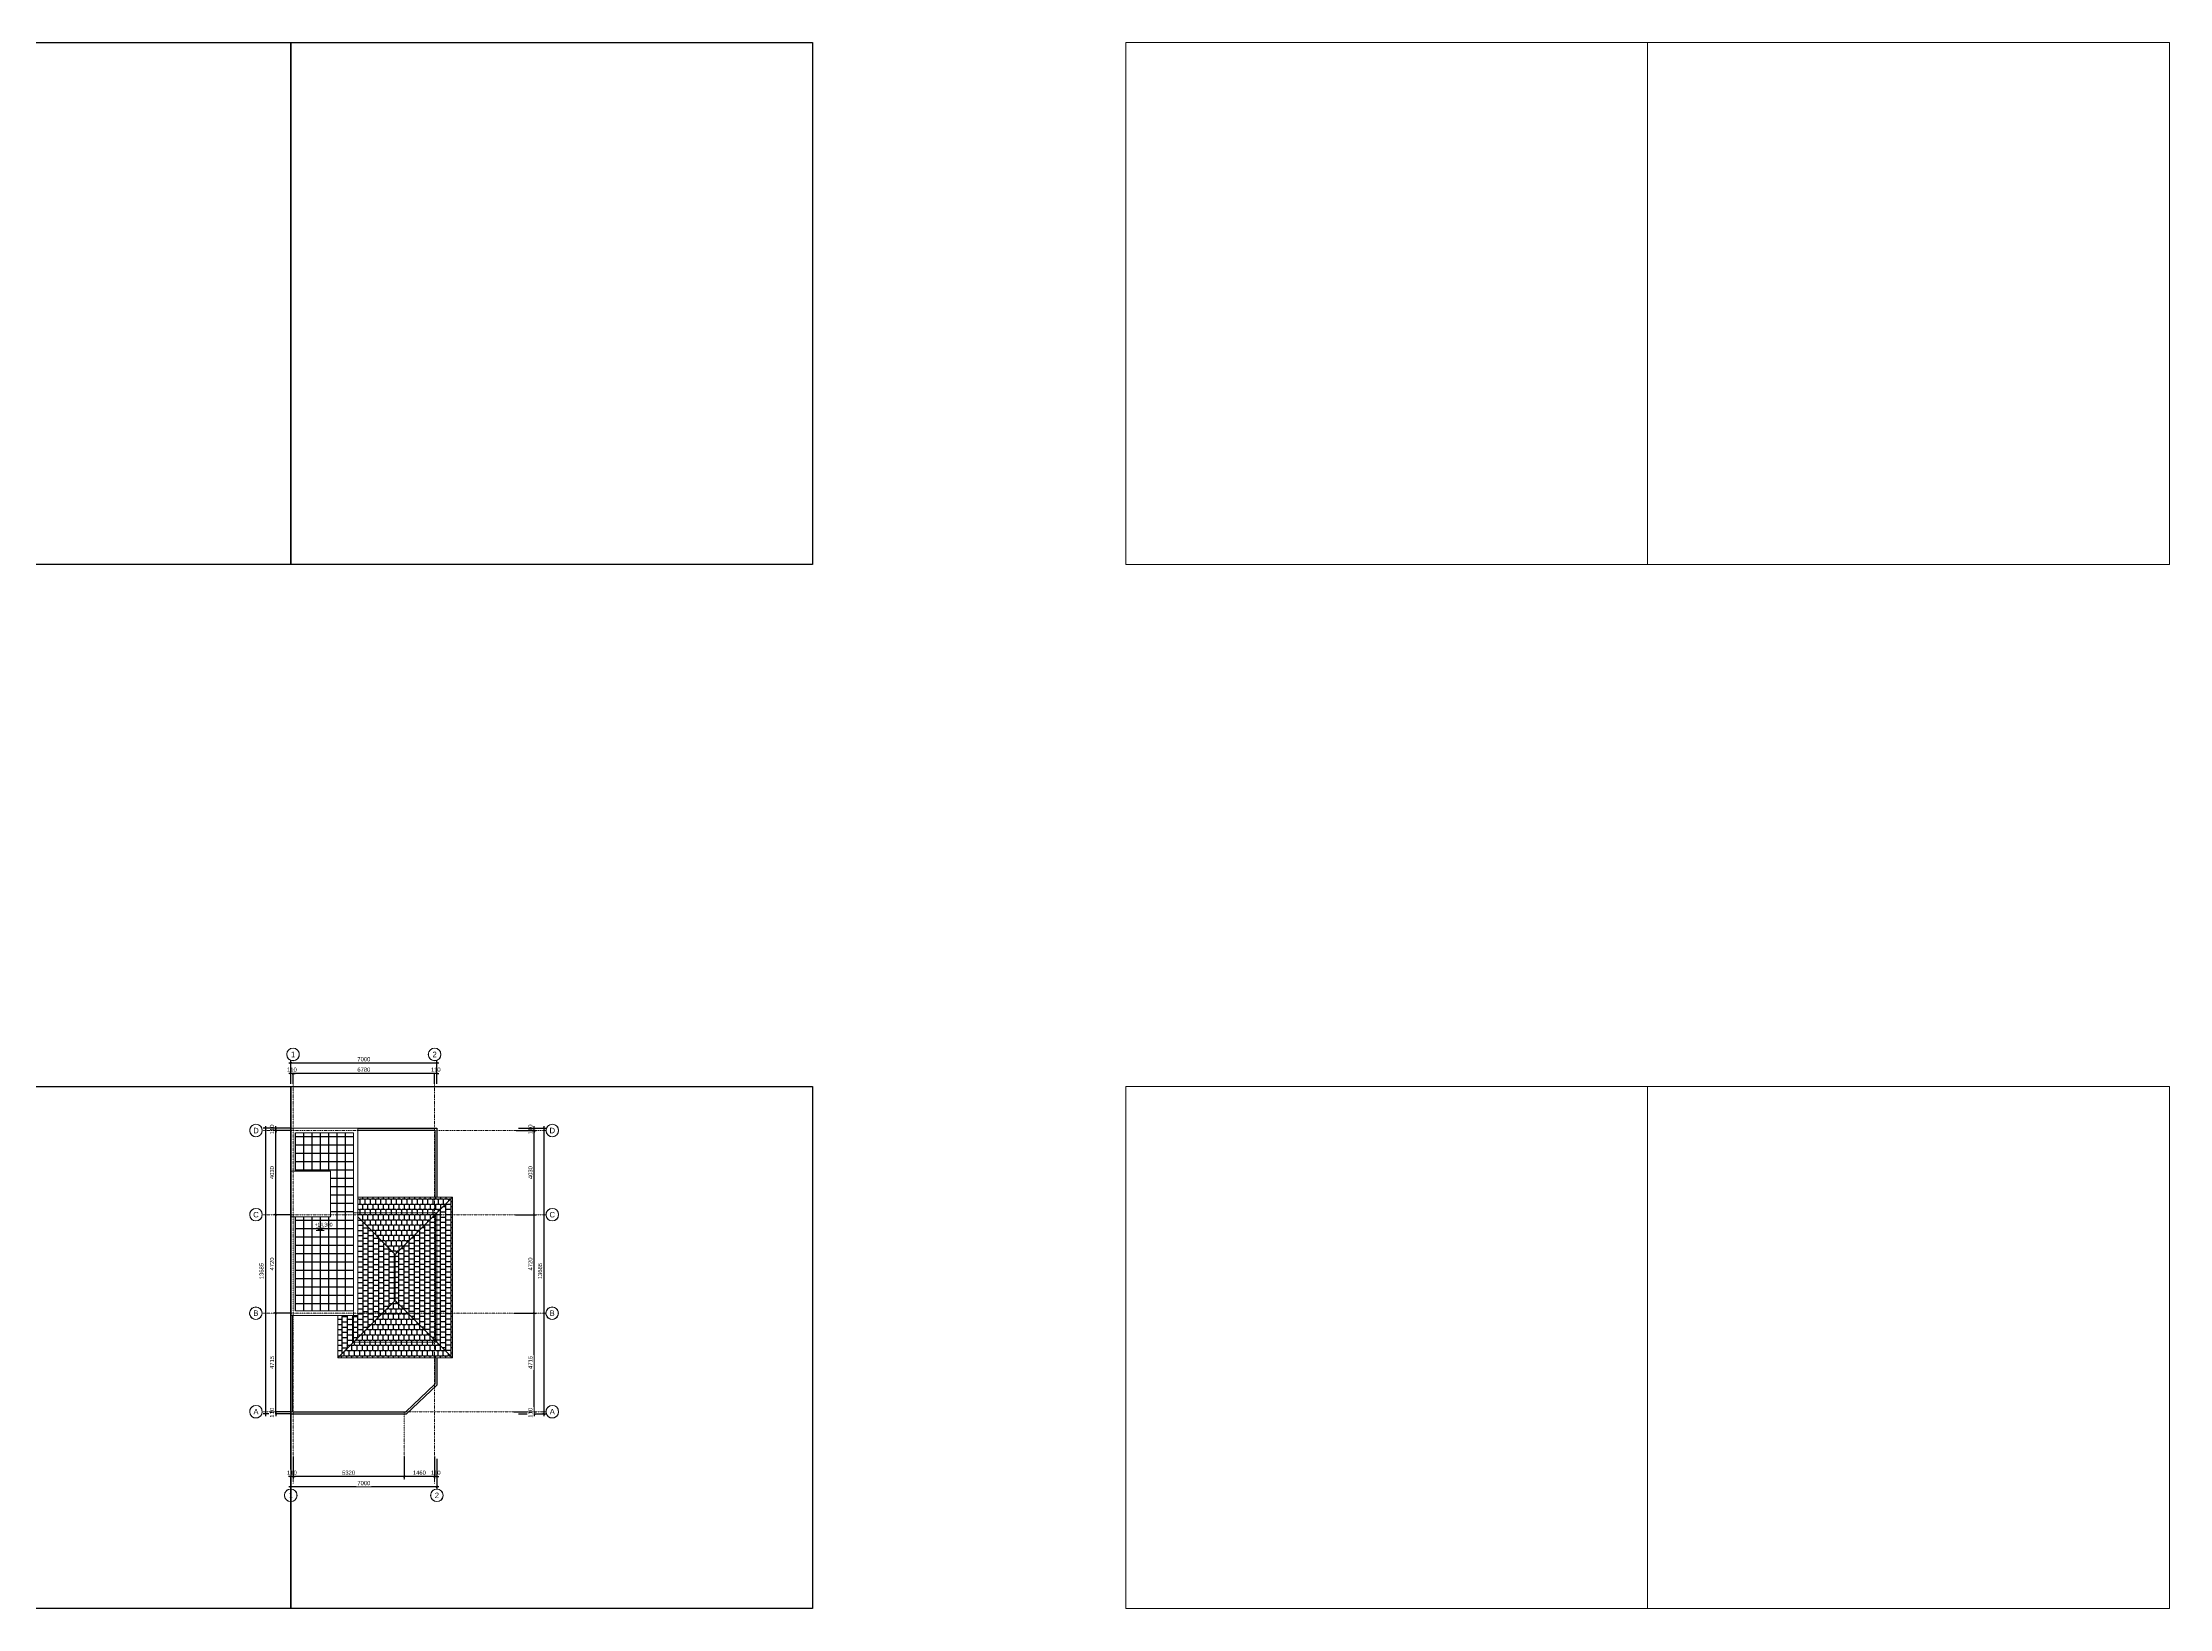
# Model space of a CAD drawing. Header units: millimetres. Extents: x -127141 to 682685, y -1234500 to 49778.
# Drawn here: x 308806 to 410697, y -287500 to -212500 of the extents above; entities that cross this region are included whole.
import ezdxf
from ezdxf.enums import TextEntityAlignment as Align

# ---------------------------------------------------------------- set-up
doc = ezdxf.new("R2010")
doc.units = ezdxf.units.MM
doc.header["$MEASUREMENT"] = 0
doc.set_wipeout_variables(frame=1)
doc.linetypes.add('DASHDOT', pattern=[1, 0.5, -0.25, 0, -0.25])
doc.linetypes.add('HIDDEN', pattern=[0.75, 0.5, -0.25])
for name, color, linetype, lineweight in [('-HIDE', 3, 'HIDDEN', 13), ('-KH', 143, 'Continuous', 13), ('-LINE1', 7, 'Continuous', 18), ('-TEXT', 7, 'Continuous', 15), ('A-DIM', 251, 'Continuous', 15), ('A-KY HIEU', 34, 'Continuous', 20), ('A-TRUC', 251, 'DASHDOT', 5)]:
    doc.layers.add(name, color=color, linetype=linetype, lineweight=lineweight)
doc.layers.add('13. NET HATCH', color=251, linetype='Continuous')
doc.layers.add('A-DO DIEN TICH', color=14, linetype='Continuous', lineweight=0, plot=False)
doc.layers.add('LUOI GIONG', color=160, linetype='Continuous', plot=False)
doc.styles.add('1', font='arial.ttf')
doc.styles.add('A1-arial', font='arial.ttf', dxfattribs={"width": 0.8})
doc.styles.get("Standard").update_dxf_attribs({"font": 'arial.ttf'})
doc.dimstyles.new('DIM_LAYOUT A2-A3', dxfattribs={"dimscale": 0, "dimtxt": 2, "dimasz": 1, "dimexe": 1, "dimexo": 0, "dimgap": 0.8, "dimtad": 1, "dimdec": 0, "dimlfac": -1, "dimzin": 0, "dimdsep": 46, "dimtxsty": 'Standard', "dimblk": 'ARCHTICK', "dimcen": 1, "dimdle": 1, "dimclrd": 256, "dimclre": 256, "dimclrt": 7, "dimadec": 0, "dimazin": 0, "dimtfac": 1, "dimtdec": 0, "dimtix": 1, "dimtofl": 0, "dimtmove": 2, "dimatfit": 3, "dimldrblk": 'ARCHTICK', "dimfxl": 1, "dimtfill": 1, "dimtolj": 1, "dimtzin": 0, "dimarcsym": 0})

# ---------------------------------------------------------------- blocks, each defined once
blk = doc.blocks.new('_ArchTick')
at = {"color": 0, "linetype": 'ByBlock', "const_width": 0.15}
blk.add_lwpolyline([(-0.5, -0.5), (0.5, 0.5)], dxfattribs=at)
blk = doc.blocks.new('*D2510')
at = {"layer": 'A-DIM', "lineweight": -2, "transparency": 16777216}
for p, q in [((320697, -264500), (319881, -264500)), ((320697, -264610), (319881, -264610)), ((319981, -264500), (319981, -264400)), ((319981, -264610), (319981, -264710))]:
    blk.add_line(p, q, dxfattribs=at)
at = {"layer": 'Defpoints', "color": 0, "transparency": 16777216}
for p in [(320697, -264500), (320697, -264610)]:
    blk.add_point(p, dxfattribs=at)
at = {"layer": 'A-DIM', "lineweight": -2, "transparency": 16777216, "xscale": 100, "yscale": 100, "zscale": 100}
for p, rotation in [((319981, -264500), 270), ((319981, -264610), 90)]:
    blk.add_blockref('_ArchTick', p, dxfattribs=dict(at, rotation=rotation))
at = {"layer": 'A-DIM', "color": 7, "transparency": 16777216, "insert": (319799, -264555), "char_height": 200, "attachment_point": 5, "rotation": 90, "bg_fill": 3, "box_fill_scale": 1.25, "bg_fill_color": 256, "bg_fill_true_color": 13158600, "bg_fill_transparency": 0}
blk.add_mtext('\\A1;110', dxfattribs=at)
at = {"layer": 'Defpoints', "color": 0, "transparency": 16777216}
blk.add_point((319981, -264610), dxfattribs=at)
blk = doc.blocks.new('*D2511')
at = {"layer": 'A-DIM', "lineweight": -2, "transparency": 16777216}
for p, q in [((331640, -264500), (332459, -264500)), ((331640, -264610), (332459, -264610)), ((332359, -264500), (332359, -264400)), ((332359, -264610), (332359, -264710))]:
    blk.add_line(p, q, dxfattribs=at)
at = {"layer": 'A-DIM', "lineweight": -2, "transparency": 16777216, "xscale": 100, "yscale": 100, "zscale": 100}
for p, rotation in [((332359, -264500), 270), ((332359, -264610), 90)]:
    blk.add_blockref('_ArchTick', p, dxfattribs=dict(at, rotation=rotation))
at = {"layer": 'A-DIM', "color": 7, "transparency": 16777216, "insert": (332177, -264555), "char_height": 200, "attachment_point": 5, "rotation": 90, "bg_fill": 3, "box_fill_scale": 1.25, "bg_fill_color": 256, "bg_fill_true_color": 13158600, "bg_fill_transparency": 0}
blk.add_mtext('\\A1;110', dxfattribs=at)
at = {"layer": 'Defpoints', "color": 0, "transparency": 16777216}
for p in [(331640, -264500, 0), (331640, -264610, 0), (332359, -264610)]:
    blk.add_point(p, dxfattribs=at)
blk = doc.blocks.new('*D2512')
at = {"layer": 'A-DIM', "lineweight": -2, "transparency": 16777216}
for p, q in [((320808, -262372), (320808, -261776)), ((327588, -262372), (327588, -261776)), ((327688, -261876), (320708, -261876))]:
    blk.add_line(p, q, dxfattribs=at)
at = {"layer": 'Defpoints', "color": 0, "transparency": 16777216}
for p in [(320808, -261876), (320808, -262372, 0), (327588, -262372, 0)]:
    blk.add_point(p, dxfattribs=at)
at = {"layer": 'A-DIM', "lineweight": -2, "transparency": 16777216, "xscale": 100, "yscale": 100, "zscale": 100, "rotation": 180}
blk.add_blockref('_ArchTick', (320808, -261876), dxfattribs=at)
at = {"layer": 'A-DIM', "lineweight": -2, "transparency": 16777216, "xscale": 100, "yscale": 100, "zscale": 100}
blk.add_blockref('_ArchTick', (327588, -261876), dxfattribs=at)
at = {"layer": 'A-DIM', "color": 7, "transparency": 16777216, "insert": (324198, -261694), "char_height": 200, "attachment_point": 5, "bg_fill": 3, "box_fill_scale": 1.25, "bg_fill_color": 256, "bg_fill_true_color": 13158600, "bg_fill_transparency": 0}
blk.add_mtext('\\A1;6780', dxfattribs=at)
blk = doc.blocks.new('*D2513')
at = {"layer": 'A-DIM', "lineweight": -2, "transparency": 16777216}
for p, q in [((320698, -262372), (320698, -261776)), ((320808, -262372), (320808, -261776)), ((320698, -261876), (320598, -261876)), ((320808, -261876), (320908, -261876))]:
    blk.add_line(p, q, dxfattribs=at)
at = {"layer": 'Defpoints', "color": 0, "transparency": 16777216}
for p in [(320698, -262372), (320808, -262372, 0)]:
    blk.add_point(p, dxfattribs=at)
at = {"layer": 'A-DIM', "lineweight": -2, "transparency": 16777216, "xscale": 100, "yscale": 100, "zscale": 100}
blk.add_blockref('_ArchTick', (320698, -261876), dxfattribs=at)
at = {"layer": 'A-DIM', "lineweight": -2, "transparency": 16777216, "xscale": 100, "yscale": 100, "zscale": 100, "rotation": 180}
blk.add_blockref('_ArchTick', (320808, -261876), dxfattribs=at)
at = {"layer": 'A-DIM', "color": 7, "transparency": 16777216, "insert": (320753, -261694), "char_height": 200, "attachment_point": 5, "bg_fill": 3, "box_fill_scale": 1.25, "bg_fill_color": 256, "bg_fill_true_color": 13158600, "bg_fill_transparency": 0}
blk.add_mtext('\\A1;110', dxfattribs=at)
at = {"layer": 'Defpoints', "color": 0, "transparency": 16777216}
blk.add_point((320698, -261876), dxfattribs=at)
blk = doc.blocks.new('*D2514')
at = {"layer": 'A-DIM', "lineweight": -2, "transparency": 16777216}
for p, q in [((327588, -262372), (327588, -261776)), ((327698, -262372), (327698, -261776)), ((327588, -261876), (327488, -261876)), ((327698, -261876), (327798, -261876))]:
    blk.add_line(p, q, dxfattribs=at)
at = {"layer": 'Defpoints', "color": 0, "transparency": 16777216}
for p in [(327588, -262372), (327698, -262372, 0)]:
    blk.add_point(p, dxfattribs=at)
at = {"layer": 'A-DIM', "lineweight": -2, "transparency": 16777216, "xscale": 100, "yscale": 100, "zscale": 100}
blk.add_blockref('_ArchTick', (327588, -261876), dxfattribs=at)
at = {"layer": 'A-DIM', "lineweight": -2, "transparency": 16777216, "xscale": 100, "yscale": 100, "zscale": 100, "rotation": 180}
blk.add_blockref('_ArchTick', (327698, -261876), dxfattribs=at)
at = {"layer": 'A-DIM', "color": 7, "transparency": 16777216, "insert": (327643, -261694), "char_height": 200, "attachment_point": 5, "bg_fill": 3, "box_fill_scale": 1.25, "bg_fill_color": 256, "bg_fill_true_color": 13158600, "bg_fill_transparency": 0}
blk.add_mtext('\\A1;110', dxfattribs=at)
at = {"layer": 'Defpoints', "color": 0, "transparency": 16777216}
blk.add_point((327588, -261876), dxfattribs=at)
blk = doc.blocks.new('*D2515')
at = {"layer": 'A-DIM', "lineweight": -2, "transparency": 16777216}
for p, q in [((320697, -281181), (320597, -281181)), ((320697, -280571), (320697, -281281)), ((320807, -280571), (320807, -281281)), ((320807, -281181), (320907, -281181))]:
    blk.add_line(p, q, dxfattribs=at)
at = {"layer": 'A-DIM', "lineweight": -2, "transparency": 16777216, "xscale": 100, "yscale": 100, "zscale": 100}
blk.add_blockref('_ArchTick', (320697, -281181), dxfattribs=at)
at = {"layer": 'A-DIM', "lineweight": -2, "transparency": 16777216, "xscale": 100, "yscale": 100, "zscale": 100, "rotation": 180}
blk.add_blockref('_ArchTick', (320807, -281181), dxfattribs=at)
at = {"layer": 'A-DIM', "color": 7, "transparency": 16777216, "insert": (320752, -280998), "char_height": 200, "attachment_point": 5, "bg_fill": 3, "box_fill_scale": 1.25, "bg_fill_color": 256, "bg_fill_true_color": 13158600, "bg_fill_transparency": 0}
blk.add_mtext('\\A1;110', dxfattribs=at)
at = {"layer": 'Defpoints', "color": 0, "transparency": 16777216}
for p in [(320697, -280571), (320697, -281181), (320807, -280571, 0)]:
    blk.add_point(p, dxfattribs=at)
blk = doc.blocks.new('*D2516')
at = {"layer": 'A-DIM', "lineweight": -2, "transparency": 16777216}
for p, q in [((327588, -281180), (327488, -281180)), ((327588, -280571), (327588, -281280)), ((327698, -280571), (327698, -281280)), ((327698, -281180), (327798, -281180))]:
    blk.add_line(p, q, dxfattribs=at)
at = {"layer": 'A-DIM', "lineweight": -2, "transparency": 16777216, "xscale": 100, "yscale": 100, "zscale": 100}
blk.add_blockref('_ArchTick', (327588, -281180), dxfattribs=at)
at = {"layer": 'A-DIM', "lineweight": -2, "transparency": 16777216, "xscale": 100, "yscale": 100, "zscale": 100, "rotation": 180}
blk.add_blockref('_ArchTick', (327698, -281180), dxfattribs=at)
at = {"layer": 'A-DIM', "color": 7, "transparency": 16777216, "insert": (327643, -280998), "char_height": 200, "attachment_point": 5, "bg_fill": 3, "box_fill_scale": 1.25, "bg_fill_color": 256, "bg_fill_true_color": 13158600, "bg_fill_transparency": 0}
blk.add_mtext('\\A1;110', dxfattribs=at)
at = {"layer": 'Defpoints', "color": 0, "transparency": 16777216}
for p in [(327588, -280571), (327588, -281180), (327698, -280571, 0)]:
    blk.add_point(p, dxfattribs=at)
blk = doc.blocks.new('*D2517')
at = {"layer": 'A-DIM', "lineweight": -2, "transparency": 16777216}
for p, q in [((320721, -264610), (319881, -264610)), ((319981, -268740), (319981, -264510)), ((320721, -268640), (319881, -268640))]:
    blk.add_line(p, q, dxfattribs=at)
at = {"layer": 'Defpoints', "color": 0, "transparency": 16777216}
for p in [(319981, -264610), (320721, -264610, 0), (320721, -268640, 0)]:
    blk.add_point(p, dxfattribs=at)
at = {"layer": 'A-DIM', "lineweight": -2, "transparency": 16777216, "xscale": 100, "yscale": 100, "zscale": 100}
for p, rotation in [((319981, -264610), 90), ((319981, -268640), 270)]:
    blk.add_blockref('_ArchTick', p, dxfattribs=dict(at, rotation=rotation))
at = {"layer": 'A-DIM', "color": 7, "transparency": 16777216, "insert": (319799, -266625), "char_height": 200, "attachment_point": 5, "rotation": 90, "bg_fill": 3, "box_fill_scale": 1.25, "bg_fill_color": 256, "bg_fill_true_color": 13158600, "bg_fill_transparency": 0}
blk.add_mtext('\\A1;4030', dxfattribs=at)
blk = doc.blocks.new('*D2518')
at = {"layer": 'A-DIM', "lineweight": -2, "transparency": 16777216}
for p, q in [((331502, -264610), (332459, -264610)), ((332359, -268740), (332359, -264510)), ((331502, -268640), (332459, -268640))]:
    blk.add_line(p, q, dxfattribs=at)
at = {"layer": 'Defpoints', "color": 0, "transparency": 16777216}
for p in [(331502, -264610, 0), (332359, -264610), (331502, -268640, 0)]:
    blk.add_point(p, dxfattribs=at)
at = {"layer": 'A-DIM', "lineweight": -2, "transparency": 16777216, "xscale": 100, "yscale": 100, "zscale": 100}
for p, rotation in [((332359, -264610), 90), ((332359, -268640), 270)]:
    blk.add_blockref('_ArchTick', p, dxfattribs=dict(at, rotation=rotation))
at = {"layer": 'A-DIM', "color": 7, "transparency": 16777216, "insert": (332177, -266625), "char_height": 200, "attachment_point": 5, "rotation": 90, "bg_fill": 3, "box_fill_scale": 1.25, "bg_fill_color": 256, "bg_fill_true_color": 13158600, "bg_fill_transparency": 0}
blk.add_mtext('\\A1;4030', dxfattribs=at)
blk = doc.blocks.new('*D2519')
at = {"layer": 'A-DIM', "lineweight": -2, "transparency": 16777216}
for p, q in [((326228, -281181), (320708, -281181)), ((320808, -280228), (320808, -281281)), ((326128, -280228), (326128, -281281))]:
    blk.add_line(p, q, dxfattribs=at)
at = {"layer": 'Defpoints', "color": 0, "transparency": 16777216}
for p in [(320808, -280228, 0), (320808, -281181), (326128, -280228, 0)]:
    blk.add_point(p, dxfattribs=at)
at = {"layer": 'A-DIM', "lineweight": -2, "transparency": 16777216, "xscale": 100, "yscale": 100, "zscale": 100, "rotation": 180}
blk.add_blockref('_ArchTick', (320808, -281181), dxfattribs=at)
at = {"layer": 'A-DIM', "lineweight": -2, "transparency": 16777216, "xscale": 100, "yscale": 100, "zscale": 100}
blk.add_blockref('_ArchTick', (326128, -281181), dxfattribs=at)
at = {"layer": 'A-DIM', "color": 7, "transparency": 16777216, "insert": (323468, -280998), "char_height": 200, "attachment_point": 5, "bg_fill": 3, "box_fill_scale": 1.25, "bg_fill_color": 256, "bg_fill_true_color": 13158600, "bg_fill_transparency": 0}
blk.add_mtext('\\A1;5320', dxfattribs=at)
blk = doc.blocks.new('*D2520')
at = {"layer": 'A-DIM', "lineweight": -2, "transparency": 16777216}
for p, q in [((327688, -281181), (326028, -281181)), ((326128, -280228), (326128, -281281)), ((327588, -280228), (327588, -281281))]:
    blk.add_line(p, q, dxfattribs=at)
at = {"layer": 'Defpoints', "color": 0, "transparency": 16777216}
for p in [(326128, -280228, 0), (327588, -280228, 0)]:
    blk.add_point(p, dxfattribs=at)
at = {"layer": 'A-DIM', "lineweight": -2, "transparency": 16777216, "xscale": 100, "yscale": 100, "zscale": 100, "rotation": 180}
blk.add_blockref('_ArchTick', (326128, -281181), dxfattribs=at)
at = {"layer": 'A-DIM', "lineweight": -2, "transparency": 16777216, "xscale": 100, "yscale": 100, "zscale": 100}
blk.add_blockref('_ArchTick', (327588, -281181), dxfattribs=at)
at = {"layer": 'A-DIM', "color": 7, "transparency": 16777216, "insert": (326858, -280998), "char_height": 200, "attachment_point": 5, "bg_fill": 3, "box_fill_scale": 1.25, "bg_fill_color": 256, "bg_fill_true_color": 13158600, "bg_fill_transparency": 0}
blk.add_mtext('\\A1;1460', dxfattribs=at)
at = {"layer": 'Defpoints', "color": 0, "transparency": 16777216}
blk.add_point((326128, -281181), dxfattribs=at)
blk = doc.blocks.new('*D2521')
at = {"layer": 'A-DIM', "lineweight": -2, "transparency": 16777216}
for p, q in [((320698, -280338), (320698, -281781)), ((327698, -280338), (327698, -281781)), ((327798, -281681), (320598, -281681))]:
    blk.add_line(p, q, dxfattribs=at)
at = {"layer": 'Defpoints', "color": 0, "transparency": 16777216}
for p in [(320698, -280338), (327698, -280338, 0), (320698, -281681)]:
    blk.add_point(p, dxfattribs=at)
at = {"layer": 'A-DIM', "lineweight": -2, "transparency": 16777216, "xscale": 100, "yscale": 100, "zscale": 100, "rotation": 180}
blk.add_blockref('_ArchTick', (320698, -281681), dxfattribs=at)
at = {"layer": 'A-DIM', "lineweight": -2, "transparency": 16777216, "xscale": 100, "yscale": 100, "zscale": 100}
blk.add_blockref('_ArchTick', (327698, -281681), dxfattribs=at)
at = {"layer": 'A-DIM', "color": 7, "transparency": 16777216, "insert": (324198, -281498), "char_height": 200, "attachment_point": 5, "bg_fill": 3, "box_fill_scale": 1.25, "bg_fill_color": 256, "bg_fill_true_color": 13158600, "bg_fill_transparency": 0}
blk.add_mtext('\\A1;7000', dxfattribs=at)
blk = doc.blocks.new('Tag - Metric')
blk.add_lwpolyline([(0, 3.4), (-1.1, 3.3), (-2.1, 2.8), (-2.7, 2.1), (-3.1, 1.4), (-3.4, 0.7), (-3.4, 0), (-3.3, -1), (-2.8, -2), (-2.1, -2.7), (-1.2, -3.2), (0, -3.4), (1.3, -3.2), (2.3, -2.6), (3, -1.8), (3.3, -0.9), (3.4, 0), (3.3, 0.8), (3.1, 1.5), (2.7, 2.2), (1.8, 2.9), (1.1, 3.3), (0, 3.4)], close=True)
blk.add_circle((0, 0), 3.44)
at = {"style": 'A1-arial', "flags": 8}
blk.add_attdef('1', text='', height=3, dxfattribs=at).set_placement((0, 0), align=Align.MIDDLE_CENTER)
blk = doc.blocks.new('*D2522')
at = {"layer": 'A-DIM', "lineweight": -2, "transparency": 16777216}
for p, q in [((320721, -273360), (319881, -273360)), ((319981, -278175), (319981, -273260)), ((320698, -278075), (319881, -278075))]:
    blk.add_line(p, q, dxfattribs=at)
at = {"layer": 'Defpoints', "color": 0, "transparency": 16777216}
for p in [(319981, -273360), (320721, -273360, 0), (320698, -278075, 0)]:
    blk.add_point(p, dxfattribs=at)
at = {"layer": 'A-DIM', "lineweight": -2, "transparency": 16777216, "xscale": 100, "yscale": 100, "zscale": 100}
for p, rotation in [((319981, -273360), 90), ((319981, -278075), 270)]:
    blk.add_blockref('_ArchTick', p, dxfattribs=dict(at, rotation=rotation))
at = {"layer": 'A-DIM', "color": 7, "transparency": 16777216, "insert": (319799, -275717), "char_height": 200, "attachment_point": 5, "rotation": 90, "bg_fill": 3, "box_fill_scale": 1.25, "bg_fill_color": 256, "bg_fill_true_color": 13158600, "bg_fill_transparency": 0}
blk.add_mtext('\\A1;4715', dxfattribs=at)
blk = doc.blocks.new('*D2523')
at = {"layer": 'A-DIM', "lineweight": -2, "transparency": 16777216}
for p, q in [((320721, -268640), (319881, -268640)), ((319981, -273460), (319981, -268540)), ((320721, -273360), (319881, -273360))]:
    blk.add_line(p, q, dxfattribs=at)
at = {"layer": 'Defpoints', "color": 0, "transparency": 16777216}
for p in [(319981, -268640), (320721, -268640, 0), (320721, -273360, 0)]:
    blk.add_point(p, dxfattribs=at)
at = {"layer": 'A-DIM', "lineweight": -2, "transparency": 16777216, "xscale": 100, "yscale": 100, "zscale": 100}
for p, rotation in [((319981, -268640), 90), ((319981, -273360), 270)]:
    blk.add_blockref('_ArchTick', p, dxfattribs=dict(at, rotation=rotation))
at = {"layer": 'A-DIM', "color": 7, "transparency": 16777216, "insert": (319799, -271000), "char_height": 200, "attachment_point": 5, "rotation": 90, "bg_fill": 3, "box_fill_scale": 1.25, "bg_fill_color": 256, "bg_fill_true_color": 13158600, "bg_fill_transparency": 0}
blk.add_mtext('\\A1;4720', dxfattribs=at)
blk = doc.blocks.new('*D2524')
at = {"layer": 'A-DIM', "lineweight": -2, "transparency": 16777216}
for p, q in [((331388, -273360), (332460, -273360)), ((332360, -278175), (332360, -273260)), ((331389, -278075), (332460, -278075))]:
    blk.add_line(p, q, dxfattribs=at)
at = {"layer": 'Defpoints', "color": 0, "transparency": 16777216}
for p in [(331388, -273360, 0), (332360, -273360), (331389, -278075, 0)]:
    blk.add_point(p, dxfattribs=at)
at = {"layer": 'A-DIM', "lineweight": -2, "transparency": 16777216, "xscale": 100, "yscale": 100, "zscale": 100}
for p, rotation in [((332360, -273360), 90), ((332360, -278075), 270)]:
    blk.add_blockref('_ArchTick', p, dxfattribs=dict(at, rotation=rotation))
at = {"layer": 'A-DIM', "color": 7, "transparency": 16777216, "insert": (332178, -275717), "char_height": 200, "attachment_point": 5, "rotation": 90, "bg_fill": 3, "box_fill_scale": 1.25, "bg_fill_color": 256, "bg_fill_true_color": 13158600, "bg_fill_transparency": 0}
blk.add_mtext('\\A1;4715', dxfattribs=at)
blk = doc.blocks.new('*D2525')
at = {"layer": 'A-DIM', "lineweight": -2, "transparency": 16777216}
for p, q in [((331464, -268640), (332459, -268640)), ((332359, -273460), (332359, -268540)), ((331464, -273360), (332459, -273360))]:
    blk.add_line(p, q, dxfattribs=at)
at = {"layer": 'Defpoints', "color": 0, "transparency": 16777216}
for p in [(331464, -268640, 0), (332359, -268640), (331464, -273360, 0)]:
    blk.add_point(p, dxfattribs=at)
at = {"layer": 'A-DIM', "lineweight": -2, "transparency": 16777216, "xscale": 100, "yscale": 100, "zscale": 100}
for p, rotation in [((332359, -268640), 90), ((332359, -273360), 270)]:
    blk.add_blockref('_ArchTick', p, dxfattribs=dict(at, rotation=rotation))
at = {"layer": 'A-DIM', "color": 7, "transparency": 16777216, "insert": (332177, -271000), "char_height": 200, "attachment_point": 5, "rotation": 90, "bg_fill": 3, "box_fill_scale": 1.25, "bg_fill_color": 256, "bg_fill_true_color": 13158600, "bg_fill_transparency": 0}
blk.add_mtext('\\A1;4720', dxfattribs=at)
blk = doc.blocks.new('*D2526')
at = {"layer": 'A-DIM', "lineweight": -2, "transparency": 16777216}
for p, q in [((327798, -261376), (320598, -261376)), ((320698, -261985), (320698, -261276)), ((327698, -261985), (327698, -261276))]:
    blk.add_line(p, q, dxfattribs=at)
at = {"layer": 'Defpoints', "color": 0, "transparency": 16777216}
for p in [(320698, -261376), (320698, -261985, 0), (327698, -261985, 0)]:
    blk.add_point(p, dxfattribs=at)
at = {"layer": 'A-DIM', "lineweight": -2, "transparency": 16777216, "xscale": 100, "yscale": 100, "zscale": 100, "rotation": 180}
blk.add_blockref('_ArchTick', (320698, -261376), dxfattribs=at)
at = {"layer": 'A-DIM', "lineweight": -2, "transparency": 16777216, "xscale": 100, "yscale": 100, "zscale": 100}
blk.add_blockref('_ArchTick', (327698, -261376), dxfattribs=at)
at = {"layer": 'A-DIM', "color": 7, "transparency": 16777216, "insert": (324198, -261194), "char_height": 200, "attachment_point": 5, "bg_fill": 3, "box_fill_scale": 1.25, "bg_fill_color": 256, "bg_fill_true_color": 13158600, "bg_fill_transparency": 0}
blk.add_mtext('\\A1;7000', dxfattribs=at)
blk = doc.blocks.new('*D2527')
at = {"layer": 'A-DIM', "lineweight": -2, "transparency": 16777216}
for p, q in [((331603, -264500), (332922, -264500)), ((332822, -264400), (332822, -278285)), ((331603, -278185), (332922, -278185))]:
    blk.add_line(p, q, dxfattribs=at)
at = {"layer": 'Defpoints', "color": 0, "transparency": 16777216}
for p in [(331603, -264500, 0), (331603, -278185, 0), (332822, -278185)]:
    blk.add_point(p, dxfattribs=at)
at = {"layer": 'A-DIM', "lineweight": -2, "transparency": 16777216, "xscale": 100, "yscale": 100, "zscale": 100}
for p, rotation in [((332822, -264500), 90), ((332822, -278185), 270)]:
    blk.add_blockref('_ArchTick', p, dxfattribs=dict(at, rotation=rotation))
at = {"layer": 'A-DIM', "color": 7, "transparency": 16777216, "insert": (332640, -271342), "char_height": 200, "attachment_point": 5, "rotation": 90, "bg_fill": 3, "box_fill_scale": 1.25, "bg_fill_color": 256, "bg_fill_true_color": 13158600, "bg_fill_transparency": 0}
blk.add_mtext('\\A1;13685', dxfattribs=at)
blk = doc.blocks.new('*D2528')
at = {"layer": 'A-DIM', "lineweight": -2, "transparency": 16777216}
for p, q in [((331603, -278075), (332460, -278075)), ((332360, -278075), (332360, -277975)), ((331603, -278185), (332460, -278185)), ((332360, -278185), (332360, -278285))]:
    blk.add_line(p, q, dxfattribs=at)
at = {"layer": 'A-DIM', "lineweight": -2, "transparency": 16777216, "xscale": 100, "yscale": 100, "zscale": 100}
for p, rotation in [((332360, -278075), 270), ((332360, -278185), 90)]:
    blk.add_blockref('_ArchTick', p, dxfattribs=dict(at, rotation=rotation))
at = {"layer": 'A-DIM', "color": 7, "transparency": 16777216, "insert": (332178, -278130), "char_height": 200, "attachment_point": 5, "rotation": 90, "bg_fill": 3, "box_fill_scale": 1.25, "bg_fill_color": 256, "bg_fill_true_color": 13158600, "bg_fill_transparency": 0}
blk.add_mtext('\\A1;110', dxfattribs=at)
at = {"layer": 'Defpoints', "color": 0, "transparency": 16777216}
for p in [(331603, -278075, 0), (332360, -278075), (331603, -278185, 0)]:
    blk.add_point(p, dxfattribs=at)
blk = doc.blocks.new('*D2529')
at = {"layer": 'A-DIM', "lineweight": -2, "transparency": 16777216}
for p, q in [((320700, -264500), (319381, -264500)), ((319481, -264400), (319481, -278285)), ((320700, -278185), (319381, -278185))]:
    blk.add_line(p, q, dxfattribs=at)
at = {"layer": 'Defpoints', "color": 0, "transparency": 16777216}
for p in [(320700, -264500, 0), (319481, -278185), (320700, -278185, 0)]:
    blk.add_point(p, dxfattribs=at)
at = {"layer": 'A-DIM', "lineweight": -2, "transparency": 16777216, "xscale": 100, "yscale": 100, "zscale": 100}
for p, rotation in [((319481, -264500), 90), ((319481, -278185), 270)]:
    blk.add_blockref('_ArchTick', p, dxfattribs=dict(at, rotation=rotation))
at = {"layer": 'A-DIM', "color": 7, "transparency": 16777216, "insert": (319299, -271342), "char_height": 200, "attachment_point": 5, "rotation": 90, "bg_fill": 3, "box_fill_scale": 1.25, "bg_fill_color": 256, "bg_fill_true_color": 13158600, "bg_fill_transparency": 0}
blk.add_mtext('\\A1;13685', dxfattribs=at)
blk = doc.blocks.new('*D2530')
at = {"layer": 'A-DIM', "lineweight": -2, "transparency": 16777216}
for p, q in [((320700, -278075), (319881, -278075)), ((319981, -278075), (319981, -277975)), ((320700, -278185), (319881, -278185)), ((319981, -278185), (319981, -278285))]:
    blk.add_line(p, q, dxfattribs=at)
at = {"layer": 'Defpoints', "color": 0, "transparency": 16777216}
for p in [(320700, -278075, 0), (320700, -278185, 0)]:
    blk.add_point(p, dxfattribs=at)
at = {"layer": 'A-DIM', "lineweight": -2, "transparency": 16777216, "xscale": 100, "yscale": 100, "zscale": 100}
for p, rotation in [((319981, -278075), 270), ((319981, -278185), 90)]:
    blk.add_blockref('_ArchTick', p, dxfattribs=dict(at, rotation=rotation))
at = {"layer": 'A-DIM', "color": 7, "transparency": 16777216, "insert": (319799, -278130), "char_height": 200, "attachment_point": 5, "rotation": 90, "bg_fill": 3, "box_fill_scale": 1.25, "bg_fill_color": 256, "bg_fill_true_color": 13158600, "bg_fill_transparency": 0}
blk.add_mtext('\\A1;110', dxfattribs=at)
at = {"layer": 'Defpoints', "color": 0, "transparency": 16777216}
blk.add_point((319981, -278075), dxfattribs=at)

msp = doc.modelspace()

# ---------------------------------------------------------------- hatches: boundary and pattern name
at = {"layer": '13. NET HATCH'}
h = msp.add_hatch(dxfattribs=at)
h.set_pattern_fill('_USER', color=256, scale=400, double=1, pattern_type=0)
h.set_pattern_definition([(0, (42127, 489104.8), (0, 400), []), (90, (42127, 489104.8), (-400, 2e-14), [])])
h.paths.add_polyline_path([(320917.5, -268750), (320917.5, -273249.8), (323697.5, -273249.8), (323697.5, -264720), (320917.5, -264720), (320917.5, -266550), (322597.5, -266550), (322597.5, -268750)])
h = msp.add_hatch(dxfattribs=at)
h.set_pattern_fill('MAIGO-12', color=256, scale=500, angle=180)
h.set_pattern_definition([(180, (41977, 489104.8), (-125, -250), [200, -50, 200, -50]), (270, (42001.99, 489079.8), (125, -250), [225, -275]), (225, (42026.99, 489104.805), (-125, -250), [35.35534, -671.75144]), (315, (41976.99, 489104.805), (125, -250), [35.35534, -671.75144])])
h.paths.add_polyline_path([(325697.5, -270550), (328447.5, -267800), (323917.5, -267800), (323917.5, -268750)])
h = msp.add_hatch(dxfattribs=at)
h.set_pattern_fill('MAIGO-12', color=256, scale=500, angle=90)
h.set_pattern_definition([(90, (42127, 489254.8), (-250, 125), [200, -50, 200, -50]), (180, (42101.99, 489229.8), (-250, -125), [225, -275]), (135, (42126.99, 489204.805), (-250, 125), [35.35534, -671.75144]), (225, (42126.99, 489254.805), (-250, -125), [35.35534, -671.75144])])
h.paths.add_polyline_path([(325697.5, -272750.5), (328447.5, -275500.5), (328447.5, -267800), (325697.5, -270550)])
h = msp.add_hatch(dxfattribs=at)
h.set_pattern_fill('MAIGO-12', color=256, scale=500, angle=270)
h.set_pattern_definition([(270, (42147, 488954.8), (250, -125), [200, -50, 200, -50]), (0, (42171.99, 488979.8), (250, 125), [225, -275]), (315, (42146.99, 489004.805), (250, -125), [35.35534, -671.75144]), (45, (42146.99, 488954.805), (250, 125), [35.35534, -671.75144])])
h.paths.add_polyline_path([(325697.5, -270550), (323917.5, -268750), (323917.5, -273469.8), (322947.5, -273469.8), (322947.5, -275500.5), (325697.5, -272750.5)])
h = msp.add_hatch(dxfattribs=at)
h.set_pattern_fill('MAIGO-12', color=256, scale=500)
h.set_pattern_definition([(0, (42277, 489104.8), (125, 250), [200, -50, 200, -50]), (90, (42251.99, 489129.8), (-125, 250), [225, -275]), (45, (42226.99, 489104.805), (125, 250), [35.35534, -671.75144]), (135, (42276.99, 489104.805), (-125, 250), [35.35534, -671.75144])])
h.paths.add_polyline_path([(322947.5, -275500.5), (328447.5, -275500.5), (325697.5, -272750.5)])

# ---------------------------------------------------------------- linework, layer by layer
at = {"layer": '-HIDE', "ltscale": 5}
msp.add_lwpolyline([(323697.5, -274750.5), (327697.5, -274750.5), (327697.5, -268550), (323697.5, -268550)], close=True, dxfattribs=at)
at = {"layer": '-KH'}
msp.add_line((322290, -269395.8), (321922, -269395.8), dxfattribs=at)
msp.add_lwpolyline([(321910.8, -269278), (322301.2, -269278), (322106, -269395.8)], close=True, dxfattribs=at)
msp.add_solid([(322106, -269395.8), (322106, -269278), (321910.8, -269278), (322106, -269395.8)], dxfattribs=at)
at = {"layer": '-LINE1'}
msp.add_lwpolyline([(320697.5, -273469.8), (323917.5, -273469.8), (323917.5, -264500), (320697.5, -264500)], close=True, dxfattribs=at)
for points in [[(320917.5, -268750), (320917.5, -273249.8), (323697.5, -273249.8), (323697.5, -264720), (320917.5, -264720), (320917.5, -266550)], [(322947.5, -273469.8), (322947.5, -275500.5), (328447.5, -275500.5), (328447.5, -267800), (323917.5, -267800)], [(323917.5, -268750), (325697.5, -270550), (328447.5, -267800)], [(325697.5, -270550), (325697.5, -272750.5)], [(322947.5, -275500.5), (325697.5, -272750.5), (328447.5, -275500.5)]]:
    msp.add_lwpolyline(points, dxfattribs=at)
at = {"layer": '-LINE1', "ltscale": 10}
msp.add_lwpolyline([(320697.5, -266550), (322597.5, -266550), (322597.5, -268750), (320697.5, -268750)], close=True, dxfattribs=at)
at = {"layer": '13. NET HATCH'}
for p, q in [((320697.5, -278184.9), (320697.5, -273470.5)), ((320697.5, -278184.9), (320697.5, -273470.5)), ((320797.5, -278084.9), (320797.5, -273470.5)), ((320797.5, -278084.9), (320797.5, -273470.5)), ((327597.5, -275500.5), (327597.5, -276758.2)), ((327597.5, -276758.2), (326206.6, -278084.9)), ((320797.5, -278084.9), (326206.6, -278084.9)), ((320697.5, -278184.9), (326246.6, -278184.9))]:
    msp.add_line(p, q, dxfattribs=at)
for points in [[(323917.5, -264500), (327697.5, -264500), (327697.5, -267800)], [(323917.5, -264600), (327597.5, -264600), (327597.5, -267800)], [(327697.5, -275500.5), (327697.5, -276801), (326246.6, -278184.9)]]:
    msp.add_lwpolyline(points, dxfattribs=at)
at = {"layer": 'A-DO DIEN TICH'}
for points in [[(360697.5, -212500), (385697.5, -212500), (385697.5, -237500), (360697.5, -237500)], [(385697.5, -212500), (410697.5, -212500), (410697.5, -237500), (385697.5, -237500)], [(360697.5, -262500), (385697.5, -262500), (385697.5, -287500), (360697.5, -287500)], [(385697.5, -262500), (410697.5, -262500), (410697.5, -287500), (385697.5, -287500)]]:
    msp.add_lwpolyline(points, close=True, dxfattribs=at)
at = {"layer": 'LUOI GIONG'}
for points in [[(295697.5, -212500), (320697.5, -212500), (320697.5, -237500), (295697.5, -237500)], [(320697.5, -212500), (345697.5, -212500), (345697.5, -237500), (320697.5, -237500)], [(295697.5, -262500), (320697.5, -262500), (320697.5, -287500), (295697.5, -287500)], [(320697.5, -262500), (345697.5, -262500), (345697.5, -287500), (320697.5, -287500)]]:
    msp.add_lwpolyline(points, close=True, dxfattribs=at)

# ---------------------------------------------------------------- texts
at = {"layer": '-TEXT', "style": '1', "width": 0.75}
msp.add_text('+14.300', height=179.96, dxfattribs=at).set_placement((321839.3, -269207.8))

# ---------------------------------------------------------------- next in the draw order: dimensions: what is measured, and where the dimension line sits
at = {"layer": 'A-DIM'}
for base, p1, p2, angle, picture, middle in [((320807.5, -261875.7), (327587.7, -262372.4, 0), (320807.5, -262372.5, 0), 180, '*D2512', (324197.6, -261693.6)), ((319981, -264610), (320697.5, -264500), (320697.5, -264610), 90, '*D2510', (319798.9, -264555)), ((332359.5, -264610), (331640.4, -264500, 0), (331640.4, -264610, 0), 90, '*D2511', (332177.4, -264555)), ((332359.6, -273360, 0), (331388.6, -278074.9, 0), (331388.5, -273360, 0), 270, '*D2524', (332177.5, -275717.5, 0)), ((320697.5, -281180.5, 0), (320807.5, -280570.9, 0), (320697.5, -280570.9, 0), 180, '*D2515', (320752.5, -280998.4, 0)), ((327587.6, -281180.5, 0), (327697.6, -280570.8, 0), (327587.6, -280570.8, 0), 180, '*D2516', (327642.6, -280998.3, 0))]:
    dim = msp.add_linear_dim(base=base, p1=p1, p2=p2, angle=angle, dimstyle='DIM_LAYOUT A2-A3', override={"dimscale": 100}, dxfattribs=at)
    dim.commit()
    dim.dimension.update_dxf_attribs({"geometry": picture, "text_midpoint": middle})

# ---------------------------------------------------------------- next in the draw order: block references
at = {"layer": 'A-KY HIEU'}
ref = msp.add_blockref('Tag - Metric', (333225.8, -278074.9, 0), dxfattribs=dict(at, xscale=-87.13796474971016, yscale=87.13796474971016, zscale=87.13796474971016, rotation=180))
ref.add_attrib('DETAIL#', 'A', dxfattribs={"layer": '0', "height": 262.5, "style": 'A1-arial'}).set_placement((333225.8, -278074.9, 0), align=Align.MIDDLE_CENTER)

# ---------------------------------------------------------------- next in the draw order: dimensions: what is measured, and where the dimension line sits
at = {"layer": 'A-DIM'}
for base, p1, p2, angle, picture, middle in [((320697.5, -261875.8), (320807.5, -262372.5, 0), (320697.5, -262372.5), 180, '*D2513', (320752.5, -261693.7)), ((327587.7, -261875.7, 0), (327697.7, -262372.4, 0), (327587.7, -262372.4, 0), 180, '*D2514', (327642.7, -261693.6, 0)), ((332359.5, -264610, 0), (331501.5, -268640, 0), (331501.5, -264610), 270, '*D2518', (332177.3, -266625, 0))]:
    dim = msp.add_linear_dim(base=base, p1=p1, p2=p2, angle=angle, dimstyle='DIM_LAYOUT A2-A3', override={"dimscale": 100}, dxfattribs=at)
    dim.commit()
    dim.dimension.update_dxf_attribs({"geometry": picture, "text_midpoint": middle})

# ---------------------------------------------------------------- next in the draw order: linework, layer by layer
at = {"layer": 'A-TRUC', "ltscale": 3, "elevation": 0}
msp.add_lwpolyline([(320807.5, -261899.5), (320807.5, -281516.5)], dxfattribs=at)

# ---------------------------------------------------------------- next in the draw order: block references
at = {"layer": 'A-KY HIEU'}
ref = msp.add_blockref('Tag - Metric', (333225.6, -264608.2, 0), dxfattribs=dict(at, xscale=-87.13796474971016, yscale=87.13796474971016, zscale=87.13796474971016, rotation=180))
ref.add_attrib('DETAIL#', 'D', dxfattribs={"layer": '0', "height": 262.5, "style": 'A1-arial'}).set_placement((333225.6, -264609.3, 0), align=Align.MIDDLE_CENTER)

# ---------------------------------------------------------------- next in the draw order: dimensions: what is measured, and where the dimension line sits
at = {"layer": 'A-DIM'}
dim = msp.add_linear_dim(base=(332359.5, -268640, 0), p1=(331463.8, -273360, 0), p2=(331463.8, -268640, 0), angle=270, dimstyle='DIM_LAYOUT A2-A3', override={"dimscale": 100}, dxfattribs=at)
dim.commit()
dim.dimension.update_dxf_attribs({"geometry": '*D2525', "text_midpoint": (332177.4, -271000, 0)})

# ---------------------------------------------------------------- next in the draw order: block references
at = {"layer": 'A-KY HIEU'}
ref = msp.add_blockref('Tag - Metric', (333225.6, -268638.2, 0), dxfattribs=dict(at, xscale=-87.13796474971016, yscale=87.13796474971016, zscale=87.13796474971016, rotation=180))
ref.add_attrib('DETAIL#', 'C', dxfattribs={"layer": '0', "height": 262.5, "style": 'A1-arial'}).set_placement((333225.6, -268639.3, 0), align=Align.MIDDLE_CENTER)
ref = msp.add_blockref('Tag - Metric', (333217.6, -273360, 0), dxfattribs=dict(at, xscale=-87.13796474971016, yscale=87.13796474971016, zscale=87.13796474971016, rotation=180))
ref.add_attrib('DETAIL#', 'B', dxfattribs={"layer": '0', "height": 262.5, "style": 'A1-arial'}).set_placement((333217.6, -273356.4, 0), align=Align.MIDDLE_CENTER)

# ---------------------------------------------------------------- next in the draw order: dimensions: what is measured, and where the dimension line sits
at = {"layer": 'A-DIM'}
for base, p1, p2, angle, picture, middle in [((320697.5, -261375.8), (327697.7, -261985.4, 0), (320697.5, -261985.5, 0), 180, '*D2526', (324197.6, -261193.7)), ((319981, -264610, 0), (320721.4, -268640, 0), (320721.4, -264610, 0), 270, '*D2517', (319798.9, -266625, 0)), ((319981.2, -273360), (320697.6, -278074.9, 0), (320721.4, -273360, 0), 270, '*D2522', (319799.1, -275717.5)), ((320807.5, -281180.5, 0), (326127.6, -280228.3, 0), (320807.5, -280228.3, 0), 180, '*D2519', (323467.6, -280998.4, 0))]:
    dim = msp.add_linear_dim(base=base, p1=p1, p2=p2, angle=angle, dimstyle='DIM_LAYOUT A2-A3', override={"dimscale": 100}, dxfattribs=at)
    dim.commit()
    dim.dimension.update_dxf_attribs({"geometry": picture, "text_midpoint": middle})

# ---------------------------------------------------------------- next in the draw order: block references
at = {"layer": 'A-KY HIEU'}
ref = msp.add_blockref('Tag - Metric', (320807.5, -260964.8, 0), dxfattribs=dict(at, xscale=87.13796474971016, yscale=87.13796474971016, zscale=87.13796474971016))
ref.add_attrib('DETAIL#', '1', dxfattribs={"layer": '0', "height": 262.5, "style": 'A1-arial'}).set_placement((320807.5, -260964.8, 0), align=Align.MIDDLE_CENTER)
ref = msp.add_blockref('Tag - Metric', (327587.7, -260964.7, 0), dxfattribs=dict(at, xscale=87.13796474971016, yscale=87.13796474971016, zscale=87.13796474971016))
ref.add_attrib('DETAIL#', '2', dxfattribs={"layer": '0', "height": 262.5, "style": 'A1-arial'}).set_placement((327587.7, -260964.7, 0), align=Align.MIDDLE_CENTER)

# ---------------------------------------------------------------- next in the draw order: dimensions: what is measured, and where the dimension line sits
at = {"layer": 'A-DIM'}
for base, p1, p2, angle, picture, middle in [((332822, -278184.9), (331602.7, -264500, 0), (331602.8, -278184.9, 0), 90, '*D2527', (332639.8, -271342.5)), ((319981, -268640, 0), (320721.4, -273360, 0), (320721.4, -268640, 0), 270, '*D2523', (319798.9, -271000, 0)), ((326127.6, -281180.5, 0), (327587.7, -280228.3, 0), (326127.6, -280228.3, 0), 180, '*D2520', (326857.6, -280998.4, 0))]:
    dim = msp.add_linear_dim(base=base, p1=p1, p2=p2, angle=angle, dimstyle='DIM_LAYOUT A2-A3', override={"dimscale": 100}, dxfattribs=at)
    dim.commit()
    dim.dimension.update_dxf_attribs({"geometry": picture, "text_midpoint": middle})

# ---------------------------------------------------------------- next in the draw order: linework, layer by layer
at = {"layer": 'A-TRUC', "ltscale": 3, "elevation": 0}
msp.add_lwpolyline([(326127.6, -278074.9), (326127.6, -281324.8)], dxfattribs=at)

# ---------------------------------------------------------------- next in the draw order: dimensions: what is measured, and where the dimension line sits
at = {"layer": 'A-DIM'}
for base, p1, p2, picture, middle in [((319481.2, -278184.9), (320700.2, -264500, 0), (320700.4, -278184.9, 0), '*D2529', (319299, -271342.5)), ((332359.6, -278074.9, 0), (331602.8, -278184.9, 0), (331602.8, -278074.9, 0), '*D2528', (332177.5, -278129.9, 0))]:
    dim = msp.add_linear_dim(base=base, p1=p1, p2=p2, angle=90, dimstyle='DIM_LAYOUT A2-A3', override={"dimscale": 100}, dxfattribs=at)
    dim.commit()
    dim.dimension.update_dxf_attribs({"geometry": picture, "text_midpoint": middle})

# ---------------------------------------------------------------- next in the draw order: linework, layer by layer
at = {"layer": 'A-TRUC', "ltscale": 3}
msp.add_line((319379, -264610, 0), (332926.3, -264610, 0), dxfattribs=at)

# ---------------------------------------------------------------- next in the draw order: block references
at = {"layer": 'A-KY HIEU'}
ref = msp.add_blockref('Tag - Metric', (319031.6, -268638.2, 0), dxfattribs=dict(at, xscale=-87.13796474971016, yscale=87.13796474971016, zscale=87.13796474971016, rotation=180))
ref.add_attrib('DETAIL#', 'C', dxfattribs={"layer": '0', "height": 262.5, "style": 'A1-arial'}).set_placement((319031.6, -268639.3, 0), align=Align.MIDDLE_CENTER)
ref = msp.add_blockref('Tag - Metric', (319023.6, -273360, 0), dxfattribs=dict(at, xscale=-87.13796474971016, yscale=87.13796474971016, zscale=87.13796474971016, rotation=180))
ref.add_attrib('DETAIL#', 'B', dxfattribs={"layer": '0', "height": 262.5, "style": 'A1-arial'}).set_placement((319023.6, -273356.4, 0), align=Align.MIDDLE_CENTER)

# ---------------------------------------------------------------- next in the draw order: dimensions: what is measured, and where the dimension line sits
at = {"layer": 'A-DIM'}
for base, p1, p2, angle, picture, middle in [((319981.2, -278074.9, 0), (320700.4, -278184.9, 0), (320700.4, -278074.9, 0), 90, '*D2530', (319799.1, -278129.9, 0)), ((320697.5, -281680.6), (327697.7, -280338.3, 0), (320697.5, -280338.3), 180, '*D2521', (324197.6, -281498.5))]:
    dim = msp.add_linear_dim(base=base, p1=p1, p2=p2, angle=angle, dimstyle='DIM_LAYOUT A2-A3', override={"dimscale": 100}, dxfattribs=at)
    dim.commit()
    dim.dimension.update_dxf_attribs({"geometry": picture, "text_midpoint": middle})

# ---------------------------------------------------------------- next in the draw order: linework, layer by layer
at = {"layer": 'A-TRUC', "ltscale": 3}
for p, q in [((319379, -268640, 0), (332926.3, -268640, 0)), ((319379, -273360, 0), (332926.3, -273360, 0))]:
    msp.add_line(p, q, dxfattribs=at)

# ---------------------------------------------------------------- next in the draw order: block references
at = {"layer": 'A-KY HIEU'}
ref = msp.add_blockref('Tag - Metric', (319031.6, -264608.2, 0), dxfattribs=dict(at, xscale=-87.13796474971016, yscale=87.13796474971016, zscale=87.13796474971016, rotation=180))
ref.add_attrib('DETAIL#', 'D', dxfattribs={"layer": '0', "height": 262.5, "style": 'A1-arial'}).set_placement((319031.6, -264609.3, 0), align=Align.MIDDLE_CENTER)
ref = msp.add_blockref('Tag - Metric', (319031.8, -278074.9, 0), dxfattribs=dict(at, xscale=-87.13796474971016, yscale=87.13796474971016, zscale=87.13796474971016, rotation=180))
ref.add_attrib('DETAIL#', 'A', dxfattribs={"layer": '0', "height": 262.5, "style": 'A1-arial'}).set_placement((319031.8, -278074.9, 0), align=Align.MIDDLE_CENTER)
ref = msp.add_blockref('Tag - Metric', (320697.5, -282083.6, 0), dxfattribs=dict(at, xscale=87.13796474971016, yscale=87.13796474971016, zscale=87.13796474971016))
ref.add_attrib('DETAIL#', '1', dxfattribs={"layer": '0', "height": 262.5, "style": 'A1-arial'}).set_placement((320697.5, -282083.6, 0), align=Align.MIDDLE_CENTER)
ref = msp.add_blockref('Tag - Metric', (327697.7, -282083.5, 0), dxfattribs=dict(at, xscale=87.13796474971016, yscale=87.13796474971016, zscale=87.13796474971016))
ref.add_attrib('DETAIL#', '2', dxfattribs={"layer": '0', "height": 262.5, "style": 'A1-arial'}).set_placement((327697.7, -282083.5, 0), align=Align.MIDDLE_CENTER)

# ---------------------------------------------------------------- next in the draw order: linework, layer by layer
at = {"layer": 'A-TRUC', "ltscale": 3}
msp.add_line((319379.2, -278074.9, 0), (332926.5, -278074.9, 0), dxfattribs=at)
at = {"layer": 'A-TRUC', "ltscale": 3, "elevation": 0}
msp.add_lwpolyline([(327587.5, -261899.5), (327587.5, -281516.5)], dxfattribs=at)

doc.saveas('drawing.dxf')
